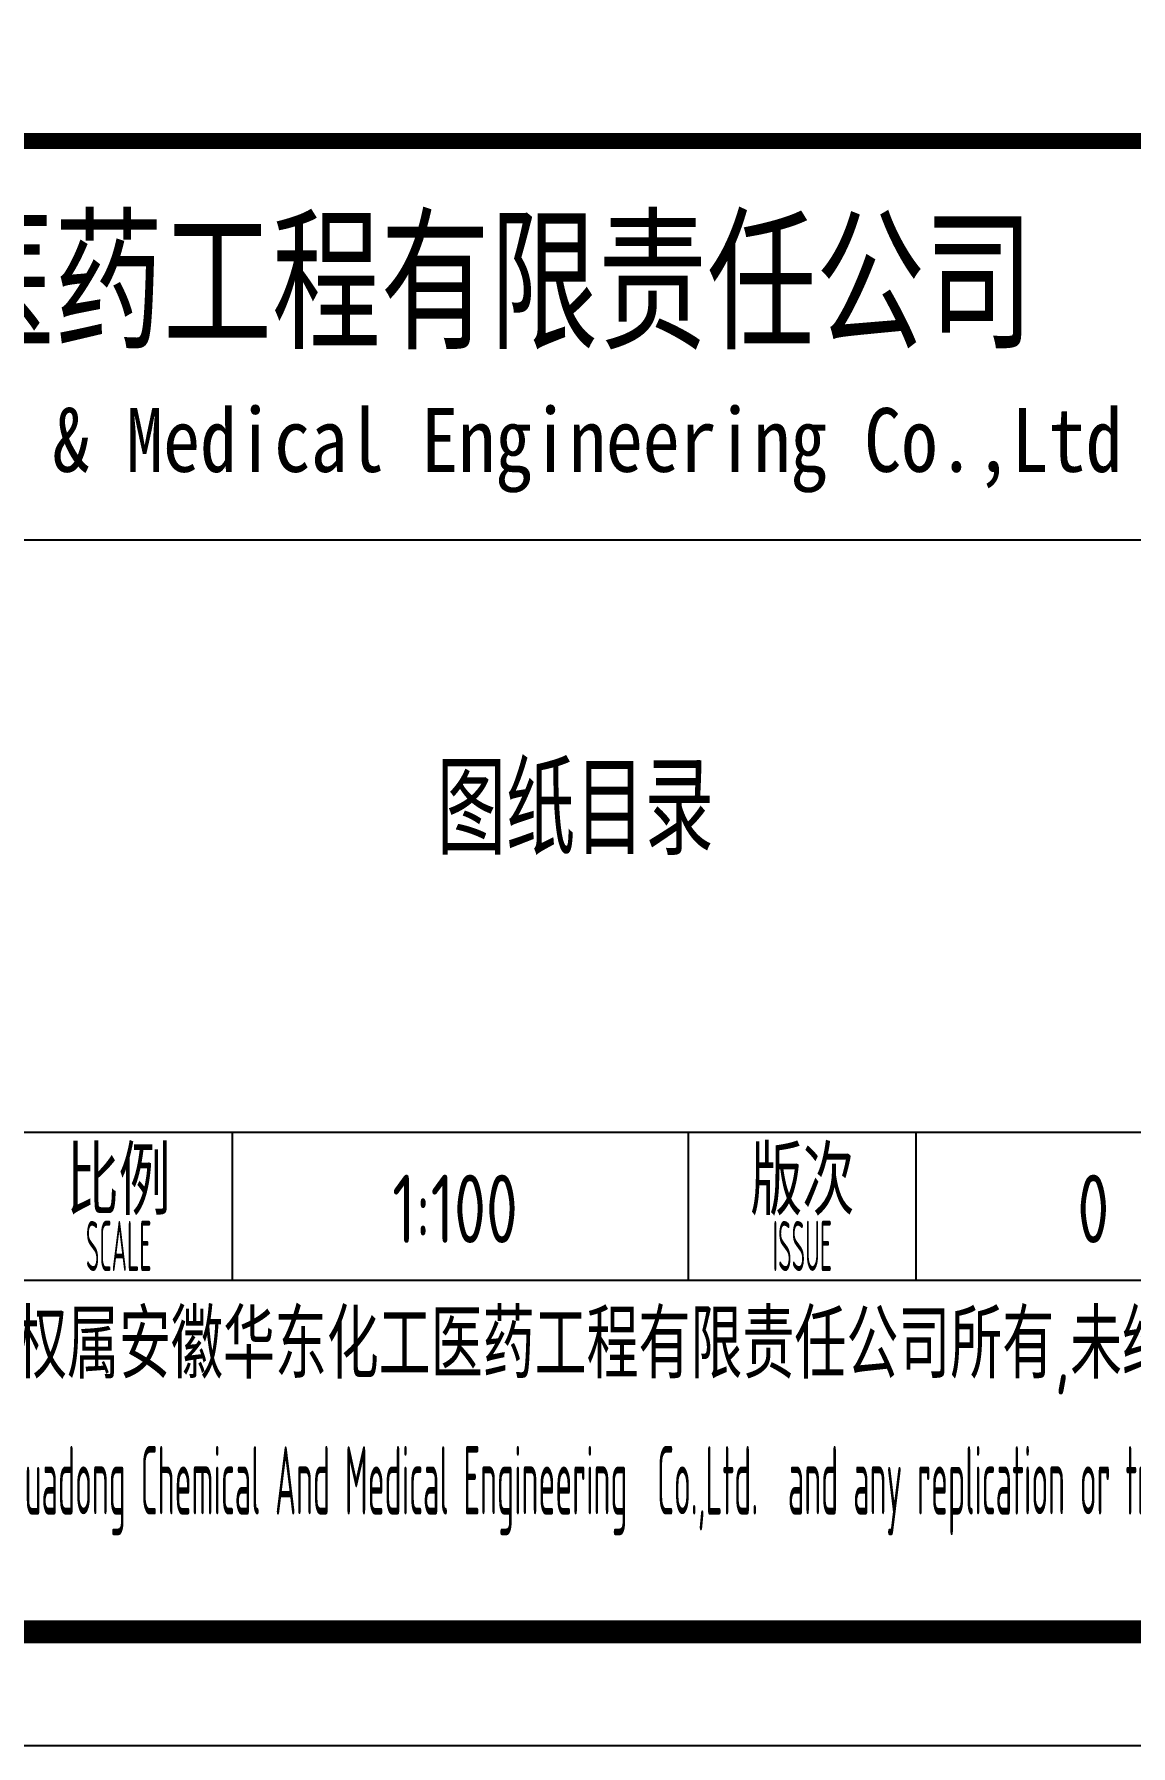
# Model space of a CAD drawing. Extents: x 4682119 to 9193858, y -786075 to -318274.
# Drawn here: x 4707678 to 4712489, y -347974 to -340461 of the extents above; entities that cross this region are included whole.
import ezdxf
from ezdxf.enums import TextEntityAlignment as Align

# ---------------------------------------------------------------- set-up
doc = ezdxf.new("R2010")
doc.units = 0
doc.header["$LTSCALE"] = 1000
doc.header["$MEASUREMENT"] = 0
doc.layers.get('0').update_dxf_attribs({"linetype": 'CONTINUOUS'})
doc.layers.add('TEXT', color=7, linetype='CONTINUOUS')
doc.layers.add('图框', color=255, linetype='CONTINUOUS')
doc.styles.add('sceie', font='sceie.shx', dxfattribs={"width": 0.7, "bigfont": 'sceic.shx'})
doc.styles.add('宋体', font='', dxfattribs={"width": 0.7})
doc.styles.get('宋体').set_extended_font_data('SimSun')

msp = doc.modelspace()

# ---------------------------------------------------------------- linework, layer by layer
for p, q in [((4702048.2, -342680.4), (4713048.2, -342680.4)), ((4707548.2, -345280.4), (4720048.2, -345280.4)), ((4708548.2, -345930.4), (4708548.2, -345280.4)), ((4710548.2, -345930.4), (4710548.2, -345280.4)), ((4711548.2, -345930.4), (4711548.2, -345280.4)), ((4702048.2, -345930.4), (4720048.2, -345930.4)), ((4702048.2, -347474.4), (4720048.2, -347474.4))]:
    msp.add_line(p, q)
at = {"const_width": 70}
msp.add_lwpolyline([(4720048.2, -340930.4), (4702048.2, -340930.4)], dxfattribs=at)
at = {"layer": '图框', "color": 0}
msp.add_lwpolyline([(4699548.2, -347974.4), (4699548.2, -318274.4), (4720548.2, -318274.4), (4720548.2, -347974.4)], close=True, dxfattribs=at)
at = {"layer": '图框', "color": 0, "const_width": 100}
msp.add_lwpolyline([(4702048.2, -347474.4), (4720048.2, -347474.4), (4720048.2, -318774.4), (4702048.2, -318774.4)], close=True, dxfattribs=at)

# ---------------------------------------------------------------- texts
for s, height, style, width, p in [('安徽华东化工医药工程有限责任公司', 500, '宋体', 0.7, (4708243.1, -341530.4)), ('Anhui Huadong Chemical & Medical Engineering Co.,Ltd', 280, '宋体', 0.85, (4708243.1, -342280.4)), ('比例', 300, 'sceie', 0.8, (4708048.2, -345480.4)), ('版次', 300, 'sceie', 0.8, (4711048.2, -345480.4)), ('0', 300, 'sceie', 0.8, (4712324.8, -345617.3)), ('SCALE', 220, 'sceie', 0.4, (4708048.2, -345780.4)), ('ISSUE', 220, 'sceie', 0.4, (4711048.2, -345780.4)), ('本文件专有权属安徽华东化工医药工程有限责任公司所有,未经许可不得复制或转让给第三方', 300, 'sceie', 0.8, (4711048.2, -346230.4)), ('The proprietary right of this document belongs to Anhui Huadong Chemical And Medical Engineering  Co.,Ltd.  and any replication or transfer to the 3rd. side is forbidden without its permission. ', 300, 'sceie', 0.4, (4710145, -346853.9))]:
    msp.add_text(s, height=height, dxfattribs=dict(style=style, width=width)).set_placement(p, align=Align.MIDDLE)
at = {"color": 0, "style": 'sceie', "width": 0.8}
msp.add_text('1:100', height=300, dxfattribs=at).set_placement((4709524.1, -345617.3), align=Align.MIDDLE)
at = {"layer": 'TEXT', "color": 0, "style": 'sceie', "width": 0.8}
msp.add_text('图纸目录', height=400, dxfattribs=at).set_placement((4710051.6, -343842.8), align=Align.MIDDLE)

doc.saveas('drawing.dxf')
